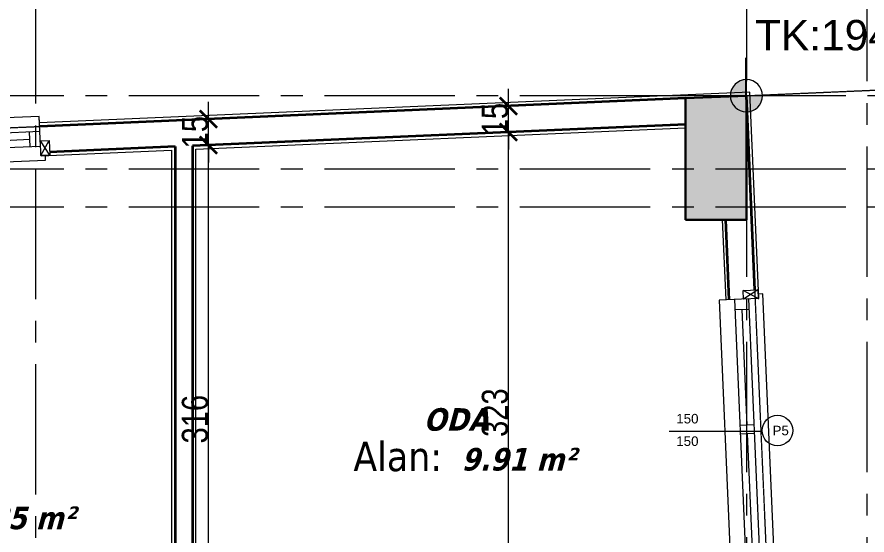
# Model space of a CAD drawing. Header units: millimetres. Extents: x 1373 to 40779, y 1939 to 6439.
# Drawn here: x 11685.1 to 12174.2, y 4702.7 to 5001 of the extents above; entities that cross this region are included whole.
import ezdxf

# ---------------------------------------------------------------- set-up
doc = ezdxf.new("R2010")
doc.units = ezdxf.units.MM
doc.linetypes.add('IMPORT-CENTER2', pattern=[112.5, 75, -12.5, 12.5, -12.5])
doc.linetypes.add('Sovrapposto', pattern=[0.396875, 0.238125, -0.15875])
for name, color, linetype, lineweight in [('A-AREA-IDEN', 2, 'Continuous', 18), ('A-DETL', 6, 'Continuous', 30), ('A-DETL-GENF', 92, 'Continuous', 18), ('A-GLAZ', 151, 'Continuous', 18), ('A-GLAZ-IDEN', 152, 'Continuous', 18), ('A-GLAZ-SILL', 1, 'Continuous', 9), ('A-WALL', 20, 'Continuous', 9), ('A-WALL-FNSH', 113, 'Continuous', 18), ('ESYA', 3, 'Continuous', 25), ('MAHALADI', 50, 'Continuous', 18), ('OLCUIC', 241, 'Continuous', 20), ('S-GRID', 252, 'IMPORT-CENTER2', 5), ('ÖLÇÜ', 30, 'Continuous', 20)]:
    doc.layers.add(name, color=color, linetype=linetype, lineweight=lineweight)
doc.layers.add('TEFRIŞ', color=7, linetype='Continuous')
doc.styles.add('50', font='arial.ttf', dxfattribs={"width": 0.8})
doc.styles.add('Arial', font='arial.ttf', dxfattribs={"height": 30})
doc.styles.add('Arial_4', font='arial.ttf', dxfattribs={"height": 5.5})
doc.styles.add('Tahoma', font='tahoma.ttf', dxfattribs={"height": 24.26112})
doc.styles.add('Tahoma_B_I', font='', dxfattribs={"height": 11})
doc.styles.get('Tahoma_B_I').set_extended_font_data('Tahoma', italic=True, bold=True)
doc.dimstyles.new('NERGİS', dxfattribs={"dimtxt": 15, "dimasz": 10, "dimexe": 20, "dimexo": 150, "dimgap": 0, "dimtad": 1, "dimdec": 0, "dimzin": 1, "dimtxsty": '50', "dimblk": 'ARCHTICK', "dimcen": 0, "dimse1": 1, "dimse2": 1, "dimclrd": 56, "dimclrt": 56, "dimazin": 3, "dimtfac": 1, "dimtdec": 0, "dimtix": 1, "dimtmove": 2, "dimatfit": 2, "dimldrblk": 'DOTSMALL', "dimlwd": 0, "dimlwe": -1, "dimarcsym": 0})

# ---------------------------------------------------------------- blocks, each defined once
blk = doc.blocks.new('Dbl Plain - 150-150 2-1964452-1_BODRUM KAT')
at = {"layer": 'A-GLAZ'}
for p, q in [((-103.5, 14.1), (-103.5, -2.95)), ((46.5, 14.1), (-103.5, 14.1)), ((46.5, -2.95), (46.5, 14.1)), ((46.5, 5.35), (-103.5, 5.35)), ((-103.5, 5.35), (-103.5, -2.95)), ((-97.5, -2.95), (-97.5, 5.35)), ((-31, -2.95), (-31, 5.35)), ((-26, -2.95), (-26, 5.35)), ((40.5, -2.95), (40.5, 5.35)), ((46.5, -2.95), (46.5, 5.35)), ((-108.5, -8.4), (-103.5, 0.1)), ((-103.5, -8.4), (-108.5, 0.1)), ((-108.5, 0.1), (-108.5, -8.4)), ((-103.5, 0.1), (-108.5, 0.1)), ((-103.5, -8.4), (-103.5, 0.1)), ((-97.5, 1.2), (-31, 1.2)), ((-26, 1.2), (40.5, 1.2)), ((51.5, -8.4), (46.5, 0.1)), ((46.5, -8.4), (51.5, 0.1)), ((46.5, -8.4), (46.5, 0.1)), ((46.5, 0.1), (51.5, 0.1)), ((51.5, 0.1), (51.5, -8.4)), ((-103.5, -2.95), (46.5, -2.95)), ((-103.5, -2.95), (46.5, -2.95)), ((-108.5, -8.4), (-103.5, -8.4)), ((-106, -8.65), (-106, -11.15)), ((51.5, -8.4), (46.5, -8.4)), ((49, -11.15), (49, -8.65)), ((-106, -11.15), (49, -11.15))]:
    blk.add_line(p, q, dxfattribs=at)
at = {"layer": 'A-GLAZ-SILL'}
for p, q in [((-103.5, 14.1), (-103.5, 10.47)), ((46.5, 14.1), (-103.5, 14.1)), ((46.5, 10.47), (46.5, 14.1))]:
    blk.add_line(p, q, dxfattribs=at)
blk = doc.blocks.new('_MB_TASLAK_MAHALL_ETİKETİ_50_ÖL1 - _MB_1_100 ODA ETİKETİ 2-1849262-1_BODRUM KAT')
at = {"layer": 'A-AREA-IDEN', "insert": (-0.1168, 0.0189), "char_height": 0.17, "width": 0.633333, "attachment_point": 1, "style": 'Tahoma'}
blk.add_mtext('Alan:', dxfattribs=at)
blk = doc.blocks.new('TR_Pencere_pozu_04_saga_uste_1_5mm - TR_Pencere_pozu_04_saga_uste_1_5mm-1434201-1_BODRUM KAT')
at = {"layer": 'A-GLAZ-IDEN'}
blk.add_line((0.346, 0), (-0.1896, 0), dxfattribs=at)
blk.add_circle((0.4336, 0.0044), 0.0878, dxfattribs=at)
blk = doc.blocks.new('_ArchTick')
at = {"color": 0, "linetype": 'ByBlock', "const_width": 0.15}
blk.add_lwpolyline([(-0.5, -0.5), (0.5, 0.5)], dxfattribs=at)
blk = doc.blocks.new('*D18088')
at = {"layer": 'Defpoints', "color": 0, "transparency": 16777216}
for p in [(11967.85, 4934.69), (11967.85, 4934.69), (11967.85, 4611.56)]:
    blk.add_point(p, dxfattribs=at)
at = {"layer": 'OLCUIC', "color": 56, "lineweight": 0, "transparency": 16777216}
blk.add_line((11967.85, 4611.56), (11967.85, 4934.69), dxfattribs=at)
at = {"layer": 'OLCUIC', "color": 56, "lineweight": 0, "transparency": 16777216, "xscale": 10, "yscale": 10, "zscale": 10}
for p, rotation in [((11967.85, 4934.69), 90), ((11967.85, 4611.56), 270)]:
    blk.add_blockref('_ArchTick', p, dxfattribs=dict(at, rotation=rotation))
at = {"layer": 'OLCUIC', "color": 56, "transparency": 16777216, "insert": (11960.19, 4773.12), "char_height": 15, "attachment_point": 5, "rotation": 90, "style": '50'}
blk.add_mtext('323', dxfattribs=at)
blk = doc.blocks.new('_DotSmall')
at = {"layer": 'ESYA', "color": 0, "const_width": 0.5}
blk.add_lwpolyline([(-0.0625, 0, 1), (0.0625, 0, 1)], format="xyb", close=True, dxfattribs=at)
blk = doc.blocks.new('*D18089')
at = {"layer": 'Defpoints', "color": 0, "transparency": 16777216}
for p in [(11967.85, 4949.7), (11967.85, 4949.7), (11967.85, 4934.69)]:
    blk.add_point(p, dxfattribs=at)
at = {"layer": 'OLCUIC', "color": 56, "lineweight": 0, "transparency": 16777216}
for p, q in [((11967.85, 4949.7), (11967.85, 4959.7)), ((11967.85, 4934.69), (11967.85, 4949.7)), ((11967.85, 4934.69), (11967.85, 4924.69))]:
    blk.add_line(p, q, dxfattribs=at)
at = {"layer": 'OLCUIC', "color": 56, "lineweight": 0, "transparency": 16777216, "xscale": 10, "yscale": 10, "zscale": 10}
for p, rotation in [((11967.85, 4949.7), 270), ((11967.85, 4934.69), 90)]:
    blk.add_blockref('_ArchTick', p, dxfattribs=dict(at, rotation=rotation))
at = {"layer": 'OLCUIC', "color": 56, "transparency": 16777216, "insert": (11960.19, 4942.19), "char_height": 15, "attachment_point": 5, "rotation": 90, "style": '50'}
blk.add_mtext('15', dxfattribs=at)
blk = doc.blocks.new('*D18090')
at = {"layer": 'Defpoints', "color": 0, "transparency": 16777216}
for p in [(11795.24, 4927.17), (11795.24, 4927.17), (11795.24, 4611.56)]:
    blk.add_point(p, dxfattribs=at)
at = {"layer": 'OLCUIC', "color": 56, "lineweight": 0, "transparency": 16777216}
blk.add_line((11795.24, 4611.56), (11795.24, 4927.17), dxfattribs=at)
at = {"layer": 'OLCUIC', "color": 56, "lineweight": 0, "transparency": 16777216, "xscale": 10, "yscale": 10, "zscale": 10}
for p, rotation in [((11795.24, 4927.17), 90), ((11795.24, 4611.56), 270)]:
    blk.add_blockref('_ArchTick', p, dxfattribs=dict(at, rotation=rotation))
at = {"layer": 'OLCUIC', "color": 56, "transparency": 16777216, "insert": (11787.58, 4769.37), "char_height": 15, "attachment_point": 5, "rotation": 90, "style": '50'}
blk.add_mtext('316', dxfattribs=at)
blk = doc.blocks.new('*D18091')
at = {"layer": 'Defpoints', "color": 0, "transparency": 16777216}
for p in [(11795.24, 4942.19), (11795.24, 4942.19), (11795.24, 4927.17)]:
    blk.add_point(p, dxfattribs=at)
at = {"layer": 'OLCUIC', "color": 56, "lineweight": 0, "transparency": 16777216}
for p, q in [((11795.24, 4942.19), (11795.24, 4952.19)), ((11795.24, 4927.17), (11795.24, 4942.19)), ((11795.24, 4927.17), (11795.24, 4917.17))]:
    blk.add_line(p, q, dxfattribs=at)
at = {"layer": 'OLCUIC', "color": 56, "lineweight": 0, "transparency": 16777216, "xscale": 10, "yscale": 10, "zscale": 10}
for p, rotation in [((11795.24, 4942.19), 270), ((11795.24, 4927.17), 90)]:
    blk.add_blockref('_ArchTick', p, dxfattribs=dict(at, rotation=rotation))
at = {"layer": 'OLCUIC', "color": 56, "transparency": 16777216, "insert": (11787.59, 4934.68), "char_height": 15, "attachment_point": 5, "rotation": 90, "style": '50'}
blk.add_mtext('15', dxfattribs=at)
blk = doc.blocks.new('sfthgfhfgh')
at = {"layer": 'ÖLÇÜ'}
h = blk.add_hatch(color=256, dxfattribs=at)
h.paths.add_polyline_path([(-3321.6, 15883.9), (-3321.1, 15834.4), (-3271.6, 15834.9, 0.414214)])
h.paths.add_polyline_path([(-3370.6, 15833.9, 0.414214), (-3320.6, 15784.9), (-3321.1, 15834.4)])
at = {"layer": 'TEFRIŞ', "color": 4}
blk.add_line((-3320.4, 15719.6), (-3321.8, 15950.7), dxfattribs=at)
at = {"layer": 'ÖLÇÜ'}
blk.add_line((-3406.1, 15833.6), (-2971.1, 15837.8), dxfattribs=at)
blk.add_circle((-3321.1, 15834.4), 49.5, dxfattribs=at)

msp = doc.modelspace()

# ---------------------------------------------------------------- hatches: boundary and pattern name
at = {"layer": 'A-DETL-GENF'}
h = msp.add_hatch(dxfattribs=at)
h.set_pattern_fill('FP_21', color=153, style=0, pattern_type=2)
h.set_pattern_definition([(45, (11061.715, 4456.518), (-17.9605, 17.9605), []), (45, (11079.675, 4456.518), (-17.9605, 17.9605), [12.7, -12.7])])
h.paths.add_polyline_path([(10606.07, 3375.28), (10606.07, 3445.28), (10571.07, 3445.28), (10571.07, 3375.28)])
h.paths.add_polyline_path([(12104.05, 3375.28), (12174.05, 3375.28), (12174.05, 3410.28), (12104.05, 3410.28), (12104.05, 3400.77)])
h.paths.add_polyline_path([(10056.35, 3375.28), (10126.35, 3375.28), (10126.35, 3410.28), (10056.35, 3410.28)])
h.paths.add_polyline_path([(11126.07, 3375.28), (11126.07, 3445.28), (11091.07, 3445.28), (11091.07, 3375.28)])
h.paths.add_polyline_path([(11696.07, 3375.28), (11696.07, 3445.28), (11661.07, 3445.28), (11661.07, 3375.28), (11664.45, 3375.28)])
h.paths.add_polyline_path([(12115.32, 3841.56), (12153.62, 3841.56), (12152.09, 3876.56), (12082.09, 3876.56), (12082.09, 3841.56)])
h.paths.add_polyline_path([(11671.07, 3841.56), (11696.07, 3841.56), (11696.07, 3951.56), (11506.07, 3951.56), (11506.07, 3926.56), (11671.07, 3926.56), (11671.07, 3849.65)])
h.paths.add_polyline_path([(10571.07, 3841.56), (10601.07, 3841.56), (10601.07, 3951.56), (10571.07, 3951.56), (10571.07, 3849.65)])
h.paths.add_polyline_path([(10056.35, 3841.56), (10126.35, 3841.56), (10126.35, 3876.56), (10056.35, 3876.56)])
h.paths.add_polyline_path([(11084.77, 3926.56), (11116.07, 3926.56), (11116.07, 3951.56), (11051.07, 3951.56), (11051.07, 4216.56), (11026.07, 4216.56), (11026.07, 3926.56)])
h.paths.add_polyline_path([(11241.07, 3926.56), (11266.07, 3926.56), (11266.07, 4216.56), (11241.07, 4216.56), (11241.07, 4042.03)])
h.paths.add_polyline_path([(12130.63, 4366.56), (12129.1, 4401.56), (12059.1, 4401.56), (12059.1, 4366.56), (12115.32, 4366.56)])
h.paths.add_polyline_path([(11461.07, 4366.56), (11531.07, 4366.56), (11531.07, 4401.56), (11461.07, 4401.56)])
h.paths.add_polyline_path([(11131.07, 4366.56), (11131.07, 4401.56), (11026.07, 4401.56), (11026.07, 4366.56), (11084.77, 4366.56)])
h.paths.add_polyline_path([(10618.07, 4366.56), (10618.07, 4391.56), (10468.07, 4391.56), (10468.07, 4366.56), (10569.5, 4366.56)])
h.paths.add_polyline_path([(10056.35, 4366.56), (10126.35, 4366.56), (10126.35, 4401.56), (10056.35, 4401.56)])
h.paths.add_polyline_path([(10091.35, 4821.52), (10091.35, 4891.52), (10056.35, 4891.52), (10056.35, 4821.52)])
h.paths.add_polyline_path([(10503.07, 4829.38), (10503.07, 4900.05), (10468.07, 4899.38), (10468.07, 4829.38)])
h.paths.add_polyline_path([(11131.13, 4841.77), (11131.13, 4913.29), (11096.13, 4911.77), (11096.13, 4841.77)])
h.paths.add_polyline_path([(11451.13, 4857.21), (11486.07, 4857.21), (11486.07, 4928.73), (11451.13, 4927.21)])
h.paths.add_polyline_path([(12069.83, 4884.14), (12104.83, 4884.14), (12104.83, 4955.66), (12069.83, 4954.14)])

# ---------------------------------------------------------------- linework, layer by layer
at = {"layer": 'A-DETL'}
for p, q in [((12104.83, 4955.66), (12069.83, 4954.14)), ((12104.83, 4884.14), (12104.83, 4955.66)), ((12069.83, 4954.14), (12069.83, 4884.14)), ((12069.83, 4884.14), (12104.83, 4884.14))]:
    msp.add_line(p, q, dxfattribs=at)
at = {"layer": 'A-WALL', "lineweight": 35}
for p, q in [((12109.7, 4843.77), (12104.83, 4955.66)), ((12069.83, 4954.14), (11698.21, 4937.97)), ((12069.83, 4939.12), (11786.07, 4926.78)), ((11776.07, 4926.34), (11703.86, 4923.2)), ((11776.07, 4926.34), (11776.07, 4511.56)), ((11786.07, 4926.78), (11786.07, 4611.56)), ((12094.93, 4838.12), (12092.92, 4884.14))]:
    msp.add_line(p, q, dxfattribs=at)
at = {"layer": 'A-WALL-FNSH', "color": 7, "lineweight": 9}
for p, q in [((12106.74, 4957.75), (11698.12, 4939.96)), ((12111.91, 4838.86), (12106.74, 4957.75)), ((11788.07, 4924.86), (12069.83, 4937.12)), ((11788.07, 4613.56), (11788.07, 4924.86)), ((11698.94, 4921.23), (11698.95, 4920.98)), ((11698.95, 4920.98), (11774.07, 4924.25)), ((11774.07, 4924.25), (11774.07, 4513.56)), ((12090.92, 4884.14), (12092.93, 4838.03)), ((12111.66, 4838.85), (12111.91, 4838.86))]:
    msp.add_line(p, q, dxfattribs=at)
at = {"layer": 'S-GRID', "lineweight": 18}
for p, q in [((11696.07, 2926.07), (11696.07, 5376.43)), ((12104.83, 5376.43), (12104.83, 2926.07)), ((12174.05, 5376.43), (12174.05, 2926.07)), ((12612.02, 4955.66), (9638.39, 4955.66)), ((12612.02, 4913.29), (9638.39, 4913.29)), ((12612.02, 4891.52), (9638.39, 4891.52))]:
    msp.add_line(p, q, dxfattribs=at)
at = {"layer": 'S-GRID', "linetype": 'Sovrapposto', "lineweight": 18}
for points in [[(9621.31, 4830.3), (9674.6, 4883.79), (10056.35, 4891.52), (11131.13, 4913.29), (12104.83, 4955.66), (12547.51, 4974.92)], [(12174.05, 3375.28), (12104.83, 4955.66)]]:
    msp.add_lwpolyline(points, dxfattribs=at)

# ---------------------------------------------------------------- block references
at = {"layer": 'A-AREA-IDEN', "xscale": 99.99999999999993, "yscale": 99.99999999999993, "zscale": 99.99999999999993}
msp.add_blockref('_MB_TASLAK_MAHALL_ETİKETİ_50_ÖL1 - _MB_1_100 ODA ETİKETİ 2-1849262-1_BODRUM KAT', (11890.35, 4754.56), dxfattribs=at)
at = {"layer": 'A-DETL', "xscale": -0.1870974158142238, "yscale": 0.1870974158142238, "zscale": 0.1870974158142238, "rotation": 0.5566844251430857}
msp.add_blockref('sfthgfhfgh', (11512.27, 1987.18), dxfattribs=at)
at = {"layer": 'A-GLAZ'}
for p, rotation in [((11652.12, 4927.61), 2.491811543124657), ((12105.29, 4792.03), 92.49181154312531)]:
    msp.add_blockref('Dbl Plain - 150-150 2-1964452-1_BODRUM KAT', p, dxfattribs=dict(at, rotation=rotation))
at = {"layer": 'A-GLAZ-IDEN', "xscale": 99.99999999999993, "yscale": 99.99999999999993, "zscale": 99.99999999999993}
msp.add_blockref('TR_Pencere_pozu_04_saga_uste_1_5mm - TR_Pencere_pozu_04_saga_uste_1_5mm-1434201-1_BODRUM KAT', (12079.29, 4762.37), dxfattribs=at)

# ---------------------------------------------------------------- texts
at = {"layer": 'A-AREA-IDEN', "char_height": 13, "attachment_point": 1, "style": 'Tahoma_B_I'}
for s, insert, width in [('ODA', (11919.03, 4775.72), 91.3924), ('9.91 m²', (11940.78, 4752.8), 86.5822), ('11.85 m²', (11642.03, 4719.02), 100.2109)]:
    msp.add_mtext(s, dxfattribs=dict(at, insert=insert, width=width))
at = {"layer": 'A-GLAZ-IDEN', "char_height": 5.5, "attachment_point": 1, "style": 'Arial_4'}
for s, insert, width in [('150', (12064.44, 4772.41), 14.4304), ('P5', (12119.85, 4765.59), 9.6202), ('150', (12064.44, 4759.46), 14.4304)]:
    msp.add_mtext(s, dxfattribs=dict(at, insert=insert, width=width))
at = {"layer": 'MAHALADI', "color": 6, "style": 'Arial'}
msp.add_text('TK:194.20(-2.50)', height=17.5, rotation=360, dxfattribs=at).set_placement((12109.74, 4981.78, 10118.42))

# ---------------------------------------------------------------- dimensions: what is measured, and where the dimension line sits
at = {"layer": 'OLCUIC'}
for base, p1, p2, picture, middle in [((11967.85, 4949.7), (11967.85, 4934.69), (11967.85, 4949.7), '*D18089', (11960.19, 4942.19)), ((11795.24, 4942.19), (11795.24, 4927.17), (11795.24, 4942.19), '*D18091', (11787.59, 4934.68)), ((11967.85, 4934.69), (11967.85, 4611.56), (11967.85, 4934.69), '*D18088', (11960.19, 4773.12)), ((11795.24, 4927.17), (11795.24, 4611.56), (11795.24, 4927.17), '*D18090', (11787.58, 4769.37))]:
    dim = msp.add_linear_dim(base=base, p1=p1, p2=p2, angle=90, dimstyle='NERGİS', dxfattribs=at)
    dim.commit()
    dim.dimension.update_dxf_attribs({"geometry": picture, "text_midpoint": middle})

doc.saveas('drawing.dxf')
